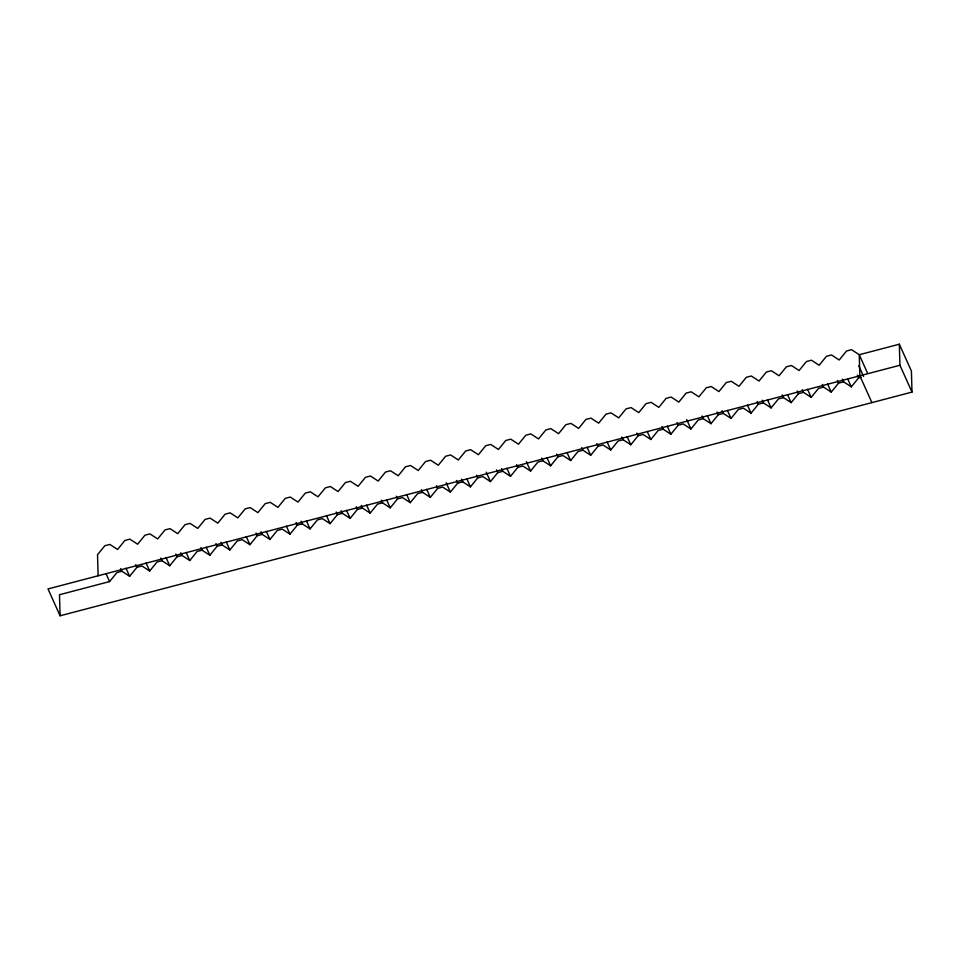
<?xml version="1.0" encoding="UTF-8"?>
<svg xmlns="http://www.w3.org/2000/svg" width="960" height="960" viewBox="0 0 960 960"><rect width="100%" height="100%" fill="white"/><g stroke="black" fill="none" stroke-linecap="round" stroke-linejoin="round"><path stroke-width="1.44" d="M98.112 575.772L97.524 554.724L104.844 545.736L109.86 544.428L117.576 549.468L124.896 540.48L129.9 539.16L137.616 544.2L144.936 535.212L149.952 533.892L157.668 538.944L164.988 529.944L169.992 528.636L177.708 533.676L185.028 524.688L190.044 523.368L197.748 528.408L205.08 519.42L210.084 518.112L217.8 523.152L225.12 514.164L230.136 512.844L237.84 517.884L245.16 508.896L250.176 507.588L257.892 512.628L265.212 503.64L270.228 502.32L277.932 507.36L285.252 498.372L290.268 497.052L297.984 502.092L305.304 493.104L310.308 491.796L318.024 496.836L325.344 487.848L330.36 486.528L338.076 491.568L345.396 482.58L350.4 481.272L358.116 486.312L365.436 477.324L370.452 476.004L378.168 481.044L385.488 472.056L390.492 470.736L398.208 475.788L405.528 466.788L410.544 465.48L418.248 470.52L425.58 461.532L430.584 460.212L438.3 465.252L445.62 456.264L450.636 454.956L458.34 459.996L465.66 451.008L470.676 449.688L478.392 454.728L485.712 445.74L490.728 444.42L498.432 449.472L505.752 440.484L510.768 439.164L518.484 444.204L525.804 435.216L530.808 433.896L538.524 438.936L545.844 429.948L550.86 428.64L558.576 433.68L565.896 424.692L570.9 423.372L578.616 428.412L585.936 419.424L590.952 418.116L598.668 423.156L605.988 414.168L610.992 412.848L618.708 417.888L626.028 408.9L631.044 407.58L638.76 412.632L646.08 403.632L651.084 402.324L658.8 407.364L666.12 398.376L671.136 397.056L678.84 402.096L686.172 393.108L691.176 391.8L698.892 396.84L706.212 387.852L711.228 386.532L718.932 391.572L726.252 382.584L731.268 381.264L738.984 386.316L746.304 377.328L751.32 376.008L759.024 381.048L766.344 372.06L771.36 370.74L779.076 375.78L786.396 366.792L791.4 365.484L799.116 370.524L806.436 361.536L811.452 360.216L819.168 365.256L826.488 356.268L831.492 354.96L839.208 360L846.528 351.012L851.544 349.692L859.26 354.732L899.34 344.208L911.412 371.04L912 392.088L60.084 615.792L59.484 594.732L109.596 581.568L116.916 572.58L121.92 571.248L129.636 576.3L136.956 567.3L141.96 565.98L149.676 571.02L156.996 562.032L162.012 560.724L169.728 565.764L177.048 556.776L182.064 555.468L189.768 560.508L197.088 551.52L202.104 550.2L209.82 555.24L217.14 546.252L222.144 544.932L229.86 549.972L237.18 540.984L242.196 539.664L249.9 544.716L257.232 535.716L262.236 534.408L269.952 539.448L277.272 530.46L282.288 529.14L289.992 534.18L297.312 525.192L302.328 523.872L310.044 528.912L317.364 519.924L322.368 518.616L330.084 523.656L337.404 514.668L342.42 513.348L350.136 518.388L357.456 509.4L362.46 508.08L370.176 513.12L377.496 504.132L382.512 502.824L390.216 507.864L397.536 498.876L402.576 497.604L410.292 502.644L417.612 493.656L422.616 492.336L430.332 497.376L437.652 488.388L442.668 487.08L450.372 492.12L457.704 483.132L462.708 481.812L470.424 486.852L477.744 477.864L482.76 476.556L490.464 481.596L497.784 472.608L502.8 471.288L510.516 476.328L517.836 467.34L522.852 466.02L530.556 471.06L537.876 462.072L542.892 460.764L550.608 465.804L557.928 456.816L562.932 455.496L570.648 460.536L577.968 451.548L582.984 450.24L590.7 455.28L598.02 446.292L603.024 444.972L610.74 450.012L618.06 441.024L623.076 439.704L630.792 444.756L638.112 435.756L643.116 434.448L650.832 439.488L658.152 430.5L663.168 429.18L670.872 434.22L678.204 425.232L683.208 423.924L690.924 428.964L698.244 419.976L703.26 418.656L710.964 423.696L718.284 414.708L723.3 413.4L731.016 418.44L738.336 409.452L743.352 408.132L751.056 413.172L758.376 404.184L763.392 402.864L771.108 407.904L778.428 398.916L783.432 397.608L791.148 402.648L798.468 393.66L803.484 392.34L811.2 397.38L818.52 388.392L823.524 387.084L831.24 392.124L838.56 383.136L843.576 381.816L851.292 386.856L858.612 377.868L861.096 377.172M899.34 344.208L899.928 365.256L48 588.936L60.084 615.792M899.928 365.256L912 392.088M867.684 373.488L859.26 354.732L859.848 375.78L871.908 402.612M858.768 365.772L863.592 376.488M857.4 375.18L858.612 377.868M847.668 378.804L851.292 386.856M842.364 379.128L843.576 381.816M837.36 380.448L838.56 383.136M827.616 384.06L831.24 392.124M822.324 384.396L823.524 387.084M807.576 389.328L811.2 397.38M802.272 389.652L803.484 392.34M797.268 390.972L798.468 393.66M787.524 394.584L791.148 402.648M782.232 394.92L783.432 397.608M767.484 399.852L771.108 407.904M762.18 400.176L763.392 402.864M757.176 401.496L758.376 404.184M747.432 405.12L751.056 413.172M727.392 410.376L731.016 418.44M722.088 410.712L723.3 413.4M717.084 412.02L718.284 414.708M707.34 415.644L710.964 423.696M702.048 415.968L703.26 418.656M686.7 419.556L690.924 428.964M676.992 422.544L678.204 425.232M667.26 426.168L670.872 434.22M661.956 426.492L663.168 429.18M647.208 431.424L650.832 439.488M636.9 433.08L638.112 435.756M627.168 436.692L630.792 444.756M621.864 437.028L623.076 439.704M607.116 441.96L610.74 450.012M596.808 443.604L598.02 446.292M587.076 447.216L590.7 455.28M581.772 447.552L582.984 450.24M567.024 452.484L570.648 460.536M556.716 454.128L557.928 456.816M546.984 457.74L550.608 465.804M541.68 458.076L542.892 460.764M526.332 461.664L530.556 471.06M516.624 464.652L517.836 467.34M506.892 468.276L510.516 476.328M501.588 468.6L502.8 471.288M496.584 469.92L497.784 472.608M486.24 472.188L490.464 481.596M476.532 475.176L477.744 477.864M466.8 478.8L470.424 486.852M461.508 479.124L462.708 481.812M456.492 480.444L457.704 483.132M446.148 482.712L450.372 492.12M436.44 485.7L437.652 488.388M426.708 489.324L430.332 497.376M421.416 489.648L422.616 492.336M406.668 494.58L410.292 502.644M396.336 496.188L397.536 498.876M386.604 499.812L390.216 507.864M381.3 500.136L382.512 502.824M366.564 505.08L370.176 513.12M361.26 505.404L362.46 508.08M356.244 506.724L357.456 509.4M346.512 510.348L350.136 518.388M341.208 510.672L342.42 513.348M336.204 511.98L337.404 514.668M326.472 515.604L330.084 523.656M306.42 520.872L310.044 528.912M301.116 521.196L302.328 523.872M296.112 522.516L297.312 525.192M286.38 526.14L289.992 534.18M266.328 531.396L269.952 539.448M261.036 531.72L262.236 534.408M256.02 533.04L257.232 535.716M246.288 536.664L249.9 544.716M226.236 541.932L229.86 549.972M220.944 542.256L222.144 544.932M215.928 543.564L217.14 546.252M206.196 547.188L209.82 555.24M200.892 547.512L202.104 550.2M186.156 552.456L189.768 560.508M180.852 552.78L182.064 555.468M175.836 554.088L177.048 556.776M166.104 557.712L169.728 565.764M160.8 558.036L162.012 560.724M146.064 562.98L149.676 571.02M135.744 564.624L136.956 567.3M126.012 568.248L129.636 576.3M120.72 568.572L121.92 571.248M105.972 573.516L109.596 581.568"/></g></svg>
